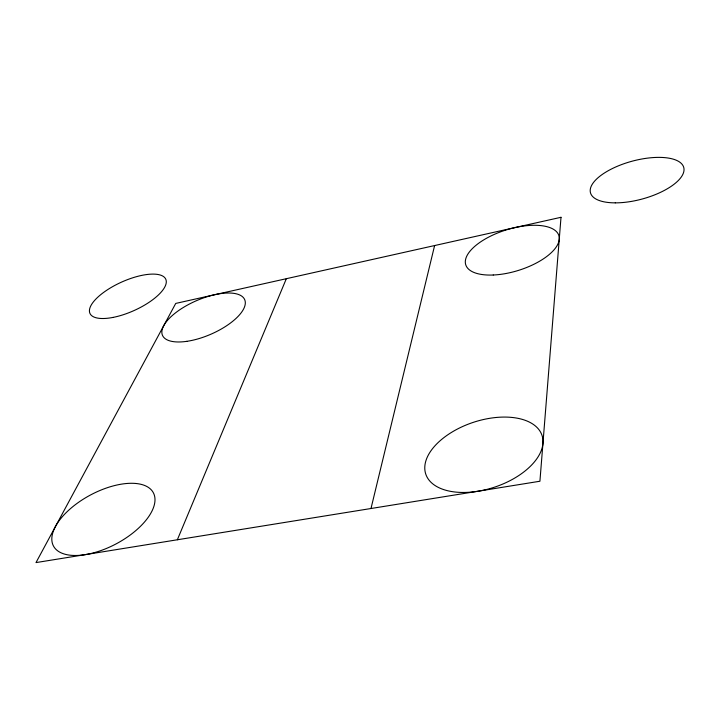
<?xml version="1.0" encoding="UTF-8"?>
<svg xmlns="http://www.w3.org/2000/svg" width="720" height="720" viewBox="0 0 720 720"><rect width="100%" height="100%" fill="white"/><g stroke="black" fill="none" stroke-linecap="round" stroke-linejoin="round"><path stroke-width="1.08" d="M370.989 508.509L434.61 245.556M177.354 539.775L286.335 278.703M561.006 217.296L539.919 481.239L36 562.59L175.734 303.426L561.006 217.296M463.284 492.462A61.263 34.101 -18.4 0 0 542.187 435.951A61.263 34.101 -18.4 0 0 446.193 435.915A61.263 34.101 -18.4 0 0 463.284 492.462M493.245 275.004A48.798 21.141 -17.4 0 0 559.026 236.169A48.798 21.141 -17.4 0 0 484.632 239.346A48.798 21.141 -17.4 0 0 493.245 275.004M615.267 202.86A48.312 19.566 -15.2 0 0 683.991 168.849A48.312 19.566 -15.2 0 0 612.09 168.687A48.312 19.566 -15.2 0 0 615.267 202.86M186.84 341.334A44.802 18.252 -23.5 0 0 245.07 300.78A44.802 18.252 -23.5 0 0 178.857 310.401A44.802 18.252 -23.5 0 0 186.84 341.334M112.995 317.421A41.589 15.534 -24.3 0 0 165.996 279.81A41.589 15.534 -24.3 0 0 104.571 291.735A41.589 15.534 -24.3 0 0 112.995 317.421M86.508 554.427A56.592 27.594 -28.1 0 0 154.053 494.325A56.592 27.594 -28.1 0 0 69.642 509.364A56.592 27.594 -28.1 0 0 86.508 554.427"/></g></svg>
